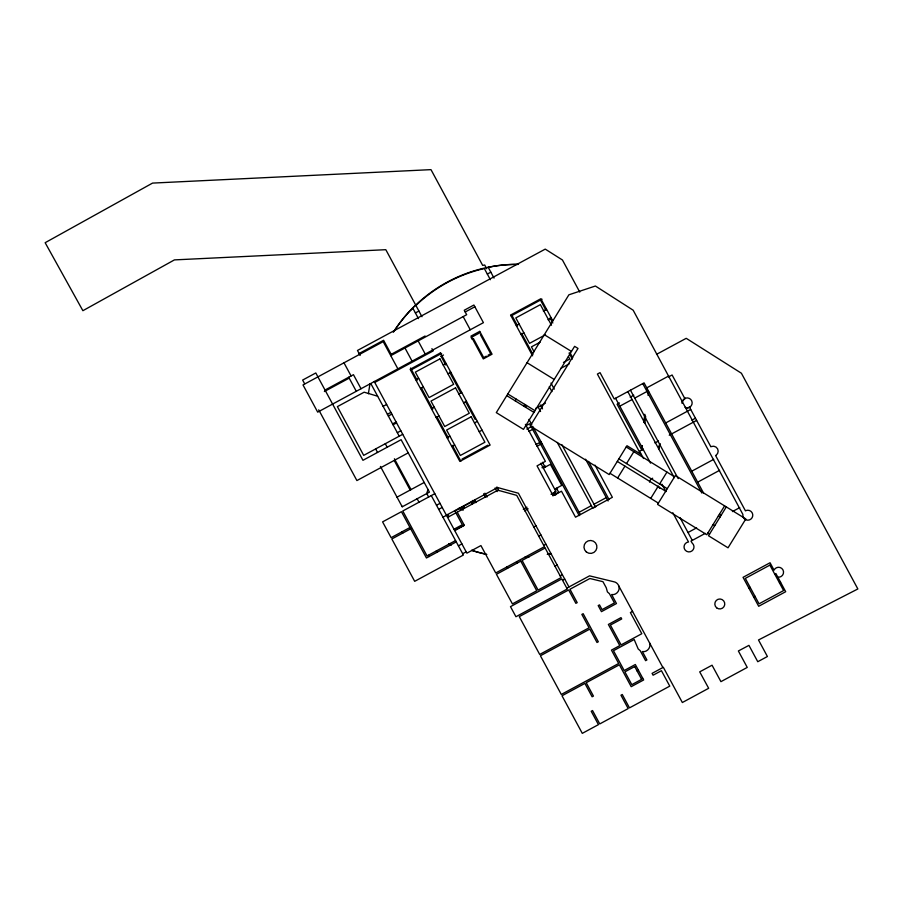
<?xml version="1.0" encoding="UTF-8"?>
<svg xmlns="http://www.w3.org/2000/svg" width="903" height="903" viewBox="0 0 903 903"><rect width="100%" height="100%" fill="white"/><g stroke="black" fill="none" stroke-linecap="round" stroke-linejoin="round"><path stroke-width="1.35" d="M644.065 422.514L644.753 414.263M646.683 390.886L646.909 388.132M644.2 422.051L644.81 415.053M646.853 391.281L647.101 388.482M642.27 445.822L641.796 450.021L617.076 404.239L619.469 402.952M644.855 423.405L645.656 416.407M648.072 395.39L648.557 391.191M370.027 383.696L368.796 391.067A149.559 149.559 0 0 0 368.469 393.731M658.671 448.486L659.743 443.678M427.977 489.449L426.758 493.501L428.654 497.011M515.252 400.876L516.29 399.182M523.74 406.102L524.778 404.409M525.433 407.151L526.483 405.458M617.618 478.014L624.944 466.129M626.513 463.578L633.838 451.692M650.724 498.411L658.05 486.525M659.619 483.974L666.945 472.1M724.601 505.861L706.812 534.723L657.587 504.393L675.365 475.531L745.822 518.943L728.032 547.805L708.516 535.772L726.294 506.91M410.989 309.831L412.773 308.07L418.461 318.612M415.38 312.901L418.947 311.106M487.327 274.06L490.837 272.175M359.123 353.502L383.606 340.284L391.417 354.766M465.203 311.986L474.854 306.783M325.024 390.04L353.445 374.689L361.031 388.73M391.18 354.326L425.11 336.006M324.369 391.518L349.19 378.131M390.773 355.68L466.67 314.707L464.255 310.237L473.906 305.022L483.421 322.664L317.687 412.129L303.002 384.926L383.199 341.639L397.873 368.842M374.745 382.454L433.158 350.928L431.916 348.637M410.842 370.038L441.646 353.412M511.188 315.869L542.06 299.209M441.082 356.313L443.486 355.014M415.82 379.813L418.665 378.278M443.238 365.015L446.082 363.48M516.279 325.588L519.123 324.053M543.324 310.982L546.541 309.255M383.12 406.361L386.631 404.465M420.55 388.595L423.405 387.048M447.967 373.786L450.823 372.25M521.008 334.358L523.864 332.823M548.065 319.764L551.281 318.025M486.322 356.154L483.681 357.565L473.409 338.535M488.071 355.206L490.701 353.784L480.43 334.742M387.387 414.251L390.897 412.366M388.335 416.012L391.846 414.116M545.514 334.731L529.542 343.354L515.816 317.912L540.378 304.65L551.496 325.249M540.141 342.169L531.438 346.865L534.057 351.707M392.591 423.902L396.101 422.017M393.065 424.782L396.575 422.886M431.442 408.766L434.298 407.23M458.859 393.968L461.715 392.433M397.331 432.684L400.842 430.787M402.738 434.298L363.695 455.372L337.383 406.632L364.146 392.195L377.657 396.225M436.183 417.547L439.027 416.001M463.6 402.749L466.445 401.203M563.427 362.453L569.737 359.044L568.427 356.617M560.582 368.526L569.183 363.886M408.224 452.854L356.899 480.565L318.714 409.838M447.075 437.729L449.92 436.183M474.493 422.92L477.337 421.385M451.805 446.5L454.66 444.953M479.222 431.702L482.078 430.155M535.614 408.438L545.446 403.133M462.02 459.119L487.902 445.145M656.526 354.348L686.224 338.32L741.397 373.232L857.85 588.959L758.497 639.979L767.415 656.504L757.764 661.718L748.937 645.363L738.372 650.984L747.244 667.419L720.933 681.652L712.049 665.206L699.712 671.866L708.663 688.289L682.352 702.523L663.333 667.294L652.09 673.367L653.083 675.207L661.436 670.703L669.766 686.133L629.493 707.873L622.269 694.497L620.959 695.208L628.183 708.584L599.761 723.924L592.537 710.548L591.217 711.259L598.441 724.635L582.288 733.36L562.005 695.773L584.907 683.413L592.12 696.789L593.44 696.078L586.216 682.702L619.379 664.8L631.197 686.686L643.658 679.959L635.328 664.518L624.176 670.534L613.476 650.702L634.188 639.527L638.195 648.952L640.227 650.724L645.6 660.669L646.909 659.958L642.372 651.56C647.158 652.542 651.289 647.237 649.573 642.857M526.325 425.539L529.609 423.767L579.195 515.624M397.004 497.158L424.207 482.473M526.833 429.106L531.224 426.747M528.876 431.408L533.842 428.733M434.794 493.693L402.772 510.985L427.051 555.955L455.563 540.57M536.055 444.524L541.055 441.827M537.003 446.285L541.902 443.633M646.762 387.85L668.694 376.009M630.204 397.151L633.782 395.221M668.525 376.912L672.103 374.982L684.824 398.55M619.819 406.158L632.1 399.532M634.73 398.11L647.011 391.473M436.499 505.24L440.009 503.343M438.7 509.326L442.21 507.441M409.985 527.487L391.112 537.669L382.59 521.878L401.451 511.696L426.442 557.986L456.275 541.879M410.696 528.797L391.823 538.978L414.68 581.329L463.374 555.04L431.284 495.589M446.398 515.195L497.621 487.541L518.401 493.241L568.98 586.961M442.967 517.227L446.477 515.331M454.943 510.974L472.89 501.289M464.153 506.628L461.738 507.926L463.047 510.342M471.389 502.723L475.486 500.51M447.583 517.385L497.925 490.205L516.708 495.363L544.419 546.687L495.724 572.976L480.927 545.57L466.885 553.144L374.192 381.427M542.003 467.72L545.299 465.937M543.358 468.115L550.379 464.334L561.745 485.385L554.724 489.178M453.972 529.226L462.313 524.733L454.74 510.692M454.615 530.411L464.187 525.241M454.683 530.546L464.334 525.332L457.234 512.17M665.703 422.954L690.705 409.454M555.413 489.934L557.614 488.749M523.277 509.202L527.002 507.204M551.044 494.223L556 491.548L540.75 463.295M458.408 545.83L461.918 543.933M691.867 420.155L695.445 418.224M524.485 510.827L528.153 508.84M552.591 495.645L558.709 492.349L556.485 488.23M643.32 449.197L639.595 451.207L643.534 458.498M654.923 442.933L658.501 441.003M669.236 435.212L696.631 420.426M462.663 553.731L466.174 551.835M533.763 526.946L535.953 525.772M579.094 512.283L591.375 505.646M594.005 504.224L606.297 497.598M538.73 536.168L540.931 534.982M593.519 507.892L595.901 506.606M543.708 545.378L545.897 544.193M691.754 471.208L713.686 459.367M697.669 482.168L719.601 470.328M554.95 566.215L557.151 565.03M560.165 575.866L562.355 574.68M562.524 580.245L567.265 589.016L515.94 616.726L510.488 606.647L561.813 578.936L562.524 580.245L564.725 579.06M566.791 588.146L589.557 575.854L613.735 581.735A6.479 6.479 0 0 1 618.736 585.855C620.564 590.28 616.331 595.461 611.624 594.535L616.456 603.543L601.454 611.647L598.192 605.586L599.502 604.886L602.064 609.615L614.424 602.933L609.446 593.7L607.414 591.928L606.263 587.797L602.956 581.679L589.896 578.507L569.974 589.253L577.198 602.64L575.877 603.351L568.653 589.964L519.281 616.625L539.701 654.449L589.072 627.788L581.848 614.412L583.169 613.701L598.317 641.773L597.007 642.485L589.783 629.109L540.412 655.759L561.294 694.452L618.657 663.491L611.455 650.104L619.785 645.6L608.374 624.458L621.004 617.629L621.715 618.95L610.394 625.057L621.106 644.889L641.807 633.714L630.396 612.573L632.585 611.387M688.018 532.499L696.608 527.86M732.423 511.572L739.738 507.621M705.277 533.38L690.964 541.111L692.172 543.075A4.989 4.989 0 0 1 691.912 550.988A4.989 4.989 0 0 1 684.35 548.697A4.989 4.989 0 0 1 688.515 541.981L672.814 512.746M618.736 585.855L662.892 667.531M748.847 588.09L750.167 587.379M774.729 574.116L775.858 573.507L785.689 591.713L758.678 606.285L743.045 577.333L770.056 562.75L774.052 570.154L774.718 569.082A4.989 4.989 0 0 1 782.969 569.883A4.989 4.989 0 0 1 779.075 577.198L777.833 577.164M753.587 596.86L754.897 596.149M779.47 582.886L780.598 582.277M637.134 671.019L638.444 670.308M641.39 678.921L642.71 678.209M685.411 398.246L682.634 400.853L682.216 403.393A4.989 4.989 0 0 1 687.544 397.93A4.989 4.989 0 0 1 692.003 404.138A4.989 4.989 0 0 1 685.117 407.445L687.668 407.863L690.084 406.948M490.679 266.814L488.23 267.344L494.031 278.09M488.184 267.254L494.9 266.013A146.625 146.625 0 0 1 518.503 264.331M544.317 334.697L571.475 351.436M527.047 362.713L554.216 379.452M626.197 446.985L674.575 476.807M719.364 514.349L721.068 515.399M718.325 516.053L720.018 517.092M618.871 458.871L667.261 488.681M507.802 393.945L534.971 410.684M617.302 461.422L665.692 491.232M506.764 395.649L533.921 412.378M713.088 524.541L714.792 525.58M707.862 533.03L709.555 534.068M609.988 473.307L658.366 503.118M401.79 506.019L402.343 506.685M689.52 407.253L710.875 446.804L711.462 446.5A4.989 4.989 0 0 1 716.124 455.214L715.571 455.507L745.449 510.861L746.036 510.545A4.989 4.989 0 0 1 752.696 514.281A4.989 4.989 0 0 1 747.853 520.196A4.989 4.989 0 0 1 742.876 514.405L633.172 310.214L595.393 286.014L568.89 294.807L496.3 412.626L523.458 429.365L574.613 346.346L578.01 348.434L530.253 425.934L609.198 474.572L626.975 445.721L640.599 454.107L597.391 374.068L600.032 372.646L614.232 398.968L644.065 382.872L703.516 492.993M642.755 383.583L701.845 493.049M579.782 292.109L562.445 259.996L545.243 249.115L357.475 350.466L360.15 355.421M630.463 390.209L678.187 478.624M627.833 391.631L674.248 477.619M615.553 398.257L650.566 463.137M661.933 484.189L665.951 491.627M679.993 517.633L692.274 540.4M659.664 488.388L658.298 486.051A4.989 4.989 0 0 1 657.35 486.943M552.794 320.836L540.863 298.724L510.59 315.057L532.601 355.827M570.03 352.768L572.683 357.678M540.457 300.078L546.078 310.485M550.085 317.901L552.828 322.992M569.048 353.039L572.333 359.123M550.977 383.053L554.261 389.148M595.009 465.147L612.369 497.305L575.516 517.193L561.485 491.198L553.144 495.691L537.037 465.869L545.378 461.365L525.399 424.354M486.706 268.722L484.697 264.997L482.665 265.392L430.991 169.64L152.551 183.095L45.15 242.704L82.884 310.7L174.426 259.895L385.818 249.691L415.696 305.056L413.924 306.704A146.625 146.625 0 0 0 393.313 332.259M511.493 314.628L517.577 325.893M521.584 333.331L532.962 354.405M549.272 386.71L551.936 391.654M490.374 279.716L484.369 268.586L481.784 269.139A146.128 146.128 0 0 0 417.818 303.668L415.933 305.519L421.972 316.716M588.451 461.399L609.028 499.517M585.562 459.198L608.114 500.984M540.479 405.063L542.522 408.856M561.801 444.569L595.224 506.481M537.849 406.485L540.558 411.508M557.275 442.481L592.628 507.96M528.944 419.387L531.732 424.545M532.68 426.295L580.336 514.597M479.482 332.993L472.461 336.774M542.477 462.28L545.119 467.178M463.16 316.603L470.26 329.764M554.871 491.537L556.496 494.562M471.14 337.485L472.088 339.246M553.968 493.015L555.187 495.273M440.946 356.053L445.755 364.959M449.638 372.171L461.072 393.347M465.7 401.914L475.068 419.274M418.145 340.905L425.257 354.066M496.887 486.977L498.874 490.656M495.126 487.925L497.113 491.604M484.934 493.185L487.033 497.056M404.984 348.005L412.095 361.166M483.579 493.817L485.532 497.429M516.55 561.734L517.261 563.054M410.583 368.029L417.175 380.231M421.103 387.522L432.751 409.093M436.736 416.486L448.385 438.045M452.324 445.348L460.846 461.151M474.583 500.228L475.881 502.644M472.438 500.454L473.149 501.775M506.899 566.949L507.61 568.258M471.129 502.237L472.077 503.987M463.239 506.493L464.187 508.254M459.345 507.678L460.677 510.161M447.719 514.484L448.904 516.674M370.885 383.685L399.228 436.194M343.975 362.814L351.086 375.964M417.107 498.704L419.003 502.215M394.419 458.78L411.068 489.618M385.288 443.712L387.184 447.222M394.261 460.575L410.188 490.092M348.716 377.251L356.29 391.281M436.262 550.988L436.973 552.297M375.637 448.915L377.533 452.426M380.434 466.445L402.219 506.809L429.422 492.124L401.113 439.705L362.95 460.304L315.802 372.962L302.64 380.061L304.65 383.786M428.361 555.243L429.072 556.564M402.083 531.743L402.794 533.063M448.712 543.99A149.559 149.559 0 0 0 451.105 545.198A149.537 149.537 0 0 1 448.712 543.978M551.101 553.46A146.534 146.534 0 0 1 547.252 554.329M529.045 556.982A146.534 146.534 0 0 1 525.106 557.253M485.893 554.137A146.534 146.534 0 0 1 471.93 550.367M393.922 331.491A146.534 146.534 0 0 1 518.153 264.421M659.946 443.723A146.625 146.625 0 0 1 658.682 448.836M550.785 553.641A146.625 146.625 0 0 1 548.223 554.216M527.397 557.207A146.625 146.625 0 0 1 524.767 557.377M486.83 554.431A146.625 146.625 0 0 1 471.58 550.356M649.517 482.089A4.989 4.989 0 0 1 652.677 478.229M642.135 445.89L641.796 450.021L642.157 445.822M479.741 331.378L470.971 336.108L483.286 358.92L492.056 354.19L479.741 331.378M440.404 352.949L410.131 369.293L459.864 461.41L490.126 445.077L440.404 352.949M439.919 358.875L415.346 372.138L429.083 397.58L453.656 384.317L439.919 358.875M455.541 387.827L430.979 401.09L444.716 426.532L469.278 413.269L455.541 387.827M471.174 416.78L446.613 430.042L460.338 455.484L484.911 442.222L471.174 416.78M520.783 561.147L496.436 574.297L512.419 603.904L536.754 590.765L520.783 561.147M545.13 548.008L522.092 560.436L538.075 590.054L561.113 577.615L545.13 548.008M769.875 565.12L745.314 578.383L759.039 603.825L783.612 590.562L769.875 565.12M634.719 666.549L624.887 671.855L631.807 684.655L641.627 679.349L634.719 666.549M586.329 551.959A6.479 6.479 0 0 0 596.838 547.997A6.479 6.479 0 0 0 588.146 540.886A6.479 6.479 0 0 0 586.329 551.959M716.632 607.821A4.989 4.989 0 0 0 724.714 604.773A4.989 4.989 0 0 0 718.032 599.31A4.989 4.989 0 0 0 716.632 607.821"/></g></svg>
